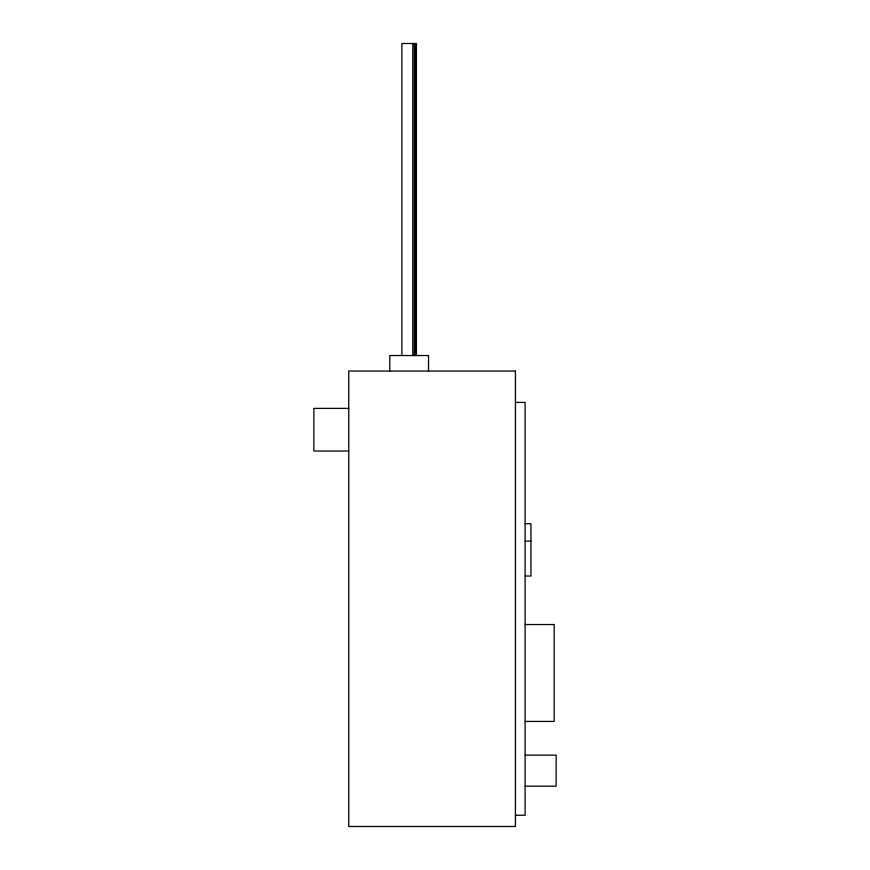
<?xml version="1.0" encoding="UTF-8"?>
<svg xmlns="http://www.w3.org/2000/svg" width="870" height="870" viewBox="0 0 870 870"><rect width="100%" height="100%" fill="white"/><g stroke="black" fill="none" stroke-linecap="round" stroke-linejoin="round"><path stroke-width="1.3" d="M515.431 402.418L525.121 402.418L525.121 815.233L515.431 815.233M348.75 408.389L313.863 408.389L313.863 451.03L348.75 451.03M525.121 523.707L530.939 523.707L530.939 576.038L525.121 576.038M525.121 541.151L530.939 541.151M525.121 624.529L554.19 624.529L554.19 721.437L525.121 721.437M525.121 755.138L556.137 755.138L556.137 786.154L525.121 786.154M428.529 371.044L428.529 355.536L389.771 355.536L389.771 371.044M416.425 355.536L416.425 43.5L401.886 43.5L401.886 355.536M416.175 43.5L416.175 355.536M415.447 43.5L415.447 355.536M414.294 43.5L414.294 355.536M412.782 43.5L412.782 355.536M515.431 371.044L348.75 371.044L348.75 826.5L515.431 826.5L515.431 371.044"/></g></svg>
